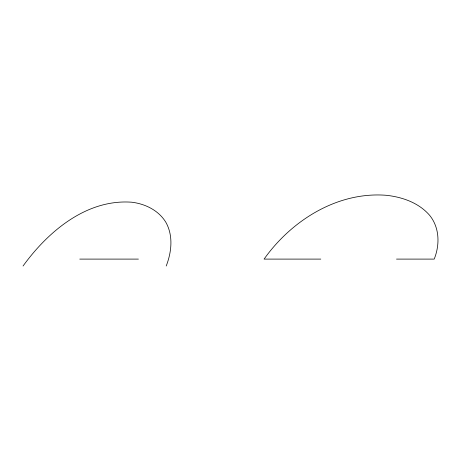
<?xml version="1.0" encoding="UTF-8"?>
<svg xmlns="http://www.w3.org/2000/svg" width="461" height="461" viewBox="0 0 461 461"><rect width="100%" height="100%" fill="white"/><g stroke="black" fill="none" stroke-linecap="round" stroke-linejoin="round"><path stroke-width="0.69" d="M166.219 266.014C171.63 252.052 173.44 235.663 165.781 222.15C158.521 210.349 145.284 203.889 131.852 202.218C86.645 198.858 48.025 231.491 23.05 266.014M79.765 259.099L138.404 259.099M320.787 259.099L264.078 259.099C291.583 220.329 337.59 191.448 386.358 195.297C402.395 197.06 418.721 202.759 429.56 215.235C439.65 227.561 439.967 244.791 434.21 259.099L396.518 259.099"/></g></svg>
